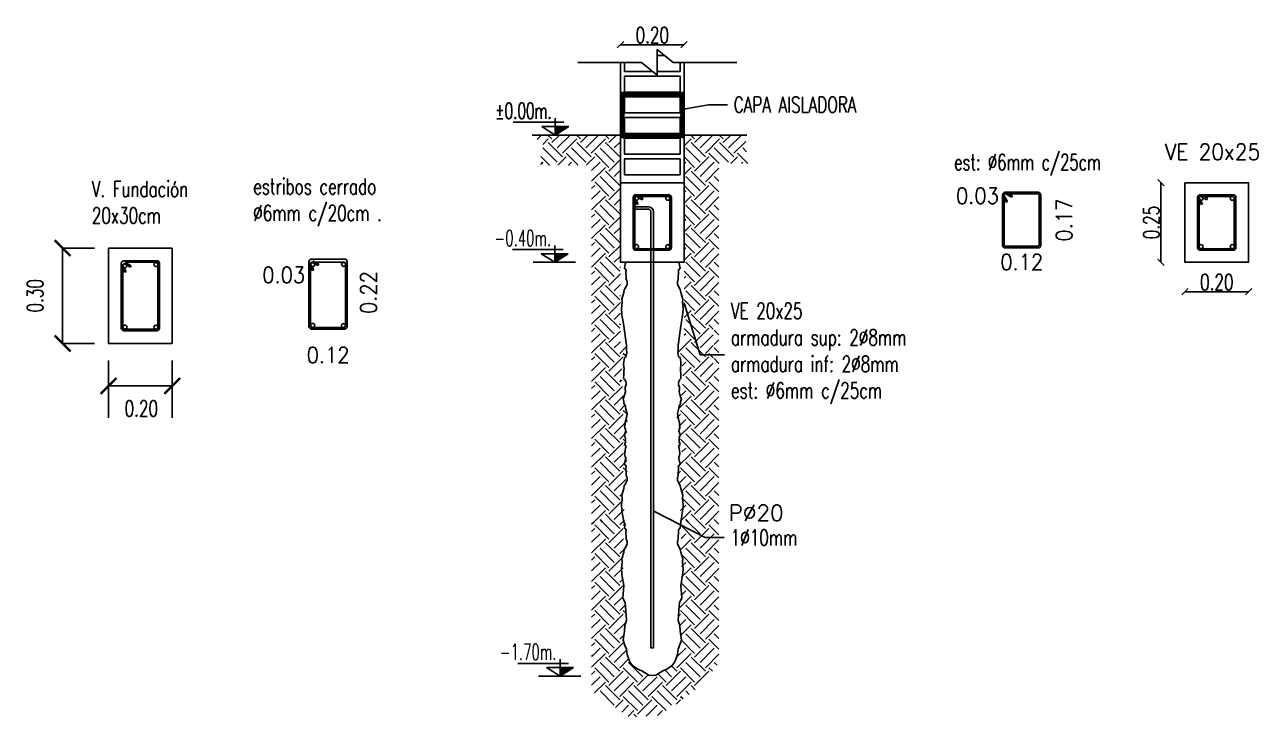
# Model space of a CAD drawing. Header units: millimetres. Extents: x 157 to 449, y 13 to 189.
# Drawn here: x 409.313 to 413.192, y 131.007 to 133.183 of the extents above; entities that cross this region are included whole.
import ezdxf
from ezdxf import colors
from ezdxf.entities.mleader import LeaderData, LeaderLine
from ezdxf.enums import TextEntityAlignment as Align
from ezdxf.math import Vec2, Vec3

# ---------------------------------------------------------------- set-up
doc = ezdxf.new("R2010")
doc.units = ezdxf.units.MM
doc.header["$LTSCALE"] = 0.1
doc.header["$MEASUREMENT"] = 0
doc.header["$PDMODE"] = 3
doc.header["$PDSIZE"] = 0.1
doc.linetypes.add('ACAD_ISO02W100', pattern=[15, 12, -3])
doc.layers.get('DEFPOINTS').update_dxf_attribs({"color": 1})
for name, color, linetype, lineweight in [('00-COTAS', 1, 'Continuous', 9), ('ARM_TEXTOS', 2, 'Continuous', 0), ('referencias', 1, 'Continuous', 5), ('TEXTO_REF_REFERENCIA', 2, 'Continuous', 0)]:
    doc.layers.add(name, color=color, linetype=linetype, lineweight=lineweight)
for name, color, linetype in [('00-muros-a', 2, 'Continuous'), ('armadura', 10, 'Continuous'), ('FUNDACION', 4, 'Continuous'), ('LADRILLOS', 3, 'Continuous'), ('TRAMAS', 8, 'Continuous')]:
    doc.layers.add(name, color=color, linetype=linetype)
doc.styles.add('$RAUL$-ROTULO', font='romans')
doc.styles.add('C-100', font='romans.shx', dxfattribs={"width": 0.7})
doc.styles.add('COTAS', font='ROMANS.shx', dxfattribs={"width": 0.7})
doc.styles.add('COTAS1', font='romans.shx', dxfattribs={"width": 0.7})
doc.styles.add('Estilo1', font='txt.shx', dxfattribs={"width": 0.9})
doc.styles.add('romans', font='romans.shx', dxfattribs={"width": 0.9})
doc.styles.add('TX2', font='romans.shx', dxfattribs={"width": 0.7, "height": 0.2})
doc.dimstyles.new('1.20', dxfattribs={"dimtxt": 0.04, "dimasz": 0.07, "dimexe": 0.18, "dimexo": 0.0625, "dimgap": 0.04, "dimtad": 1, "dimzin": 0, "dimdsep": 46, "dimtxsty": 'Estilo1', "dimblk": 'ARCHTICK', "dimcen": 0.09, "dimse1": 1, "dimse2": 1, "dimsd1": 1, "dimsd2": 1, "dimclrd": 256, "dimclrt": 256, "dimadec": 0, "dimazin": 0, "dimtfac": 1, "dimtofl": 0, "dimtmove": 0, "dimatfit": 3, "dimldrblk": 'DOT', "dimfxl": 1, "dimtolj": 1, "dimtzin": 0, "dimarcsym": 0})
doc.dimstyles.new('COTA-20', dxfattribs={"dimscale": 1.75, "dimtxt": 0.015, "dimasz": 0.004, "dimexe": 0.08, "dimexo": 0.1, "dimgap": 0.005, "dimtad": 1, "dimzin": 0, "dimdsep": 46, "dimtxsty": 'COTAS', "dimblk": 'DOT', "dimcen": 0.1, "dimse1": 1, "dimse2": 1, "dimclrd": 256, "dimclre": 256, "dimclrt": 256, "dimadec": 0, "dimazin": 0, "dimtfac": 1, "dimtix": 1, "dimtmove": 2, "dimatfit": 3, "dimldrblk": 'DOT', "dimfxl": 0, "dimtolj": 1, "dimtzin": 0, "dimarcsym": 0})
doc.dimstyles.new('PLA20', dxfattribs={"dimtxt": 0.2, "dimasz": 0.1, "dimexe": 0.1, "dimexo": 0, "dimgap": 0.06, "dimtad": 1, "dimlfac": 0.2, "dimzin": 1, "dimdsep": 46, "dimtxsty": 'TX2', "dimblk1": 'ARCHTICK', "dimblk2": 'ARCHTICK', "dimsah": 1, "dimcen": 0.1, "dimclrd": 2, "dimclre": 1, "dimclrt": 3, "dimadec": 0, "dimazin": 0, "dimtfac": 1, "dimtix": 1, "dimtmove": 2, "dimatfit": 3, "dimldrblk": 'ARCHTICK', "dimfxl": 1, "dimtolj": 1, "dimtzin": 1, "dimarcsym": 0})
pattern_1 = [(45, (-1140.96397, -1390.272144), (7e-18, 0.0898025612), [0.0635, -0.0635]), (45, (-1140.98081, -1390.255306), (7e-18, 0.0898025612), [0.0635, -0.0635]), (45, (-1140.99765, -1390.23847), (7e-18, 0.0898025612), [0.0635, -0.0635]), (135, (-1140.99765, -1390.22724), (-0.0898025612, 7e-18), [0.0635, -0.0635]), (135, (-1140.98081, -1390.210405), (-0.0898025612, 7e-18), [0.0635, -0.0635]), (135, (-1140.96397, -1390.193567), (-0.0898025612, 7e-18), [0.0635, -0.0635])]

# ---------------------------------------------------------------- blocks, each defined once
blk = doc.blocks.new('*D353')
at = {"layer": 'DEFPOINTS', "color": 0, "transparency": 16777216}
for p in [(410.2064, 132.1643), (410.3268, 132.1643), (410.3268, 132.0806)]:
    blk.add_point(p, dxfattribs=at)
at = {"layer": '00-COTAS', "transparency": 16777216, "insert": (410.2666, 132.1456), "char_height": 0.05, "attachment_point": 5, "style": 'Estilo1'}
blk.add_mtext('\\A1;0.12', dxfattribs=at)
blk = doc.blocks.new('_ARCHTICK')
at = {"color": 0, "linetype": 'ByBlock', "const_width": 0.15}
blk.add_lwpolyline([(-0.5, -0.5), (0.5, 0.5)], dxfattribs=at)
blk = doc.blocks.new('_Dot')
at = {"color": 0, "linetype": 'ByBlock', "lineweight": -2}
blk.add_line((-0.5, 0), (-1, 0), dxfattribs=at)
at = {"color": 0, "linetype": 'ByBlock', "const_width": 0.5}
blk.add_lwpolyline([(-0.25, 0, 1), (0.25, 0, 1)], format="xyb", close=True, dxfattribs=at)
blk = doc.blocks.new('*D354')
at = {"layer": 'DEFPOINTS', "color": 0, "transparency": 16777216}
for p in [(410.3385, 132.4468), (410.3431, 132.2268), (410.4588, 132.2268)]:
    blk.add_point(p, dxfattribs=at)
at = {"layer": '00-COTAS', "transparency": 16777216, "insert": (410.3938, 132.3417), "char_height": 0.05, "attachment_point": 5, "rotation": 90, "style": 'Estilo1'}
blk.add_mtext('\\A1;0.22', dxfattribs=at)
blk = doc.blocks.new('*D355')
at = {"layer": 'DEFPOINTS', "color": 0, "transparency": 16777216}
for p in [(410.3671, 132.4479), (410.401, 132.448), (410.4012, 132.3325)]:
    blk.add_point(p, dxfattribs=at)
at = {"layer": '00-COTAS', "transparency": 16777216, "insert": (410.1271, 132.3971), "char_height": 0.05, "attachment_point": 5, "rotation": 0.0919, "style": 'Estilo1'}
blk.add_mtext('\\A1;0.03', dxfattribs=at)
blk = doc.blocks.new('*D343')
at = {"layer": '00-COTAS', "color": 1, "lineweight": -2, "transparency": 16777216}
for p, q in [((409.5764, 132.1283), (409.5764, 131.9485)), ((409.7764, 132.1283), (409.7764, 131.9485))]:
    blk.add_line(p, q, dxfattribs=at)
at = {"layer": '00-COTAS', "color": 2, "lineweight": -2, "transparency": 16777216}
blk.add_line((409.7764, 132.0485), (409.5764, 132.0485), dxfattribs=at)
at = {"layer": 'DEFPOINTS', "color": 0, "transparency": 16777216}
for p in [(409.5764, 132.1283), (409.7764, 132.1283), (409.5764, 132.0485)]:
    blk.add_point(p, dxfattribs=at)
at = {"layer": '00-COTAS', "color": 2, "lineweight": -2, "transparency": 16777216, "xscale": 0.05, "yscale": 0.05, "zscale": 0.05, "rotation": 180}
blk.add_blockref('_ARCHTICK', (409.5764, 132.0485), dxfattribs=at)
at = {"layer": '00-COTAS', "color": 2, "lineweight": -2, "transparency": 16777216, "xscale": 0.05, "yscale": 0.05, "zscale": 0.05}
blk.add_blockref('_ARCHTICK', (409.7764, 132.0485), dxfattribs=at)
at = {"layer": '00-COTAS', "color": 3, "transparency": 16777216, "insert": (409.6795, 131.9775), "char_height": 0.05, "attachment_point": 5, "style": 'C-100'}
blk.add_mtext('\\A1;0.20', dxfattribs=at)
blk = doc.blocks.new('*D344')
at = {"layer": '00-COTAS', "color": 1, "lineweight": -2, "transparency": 16777216}
for p, q in [((409.432, 132.4816), (409.532, 132.4816)), ((409.432, 132.1816), (409.532, 132.1816))]:
    blk.add_line(p, q, dxfattribs=at)
at = {"layer": '00-COTAS', "color": 2, "lineweight": -2, "transparency": 16777216}
blk.add_line((409.432, 132.4816), (409.432, 132.1816), dxfattribs=at)
at = {"layer": 'DEFPOINTS', "color": 0, "transparency": 16777216}
for p in [(409.432, 132.4816), (409.432, 132.1816), (409.432, 132.1816)]:
    blk.add_point(p, dxfattribs=at)
at = {"layer": '00-COTAS', "color": 2, "lineweight": -2, "transparency": 16777216, "xscale": 0.05, "yscale": 0.05, "zscale": 0.05}
for p, rotation in [((409.432, 132.4816), 90), ((409.432, 132.1816), 270)]:
    blk.add_blockref('_ARCHTICK', p, dxfattribs=dict(at, rotation=rotation))
at = {"layer": '00-COTAS', "color": 3, "transparency": 16777216, "insert": (409.3455, 132.3316), "char_height": 0.05, "attachment_point": 5, "rotation": 90, "style": 'C-100'}
blk.add_mtext('\\A1;0.30', dxfattribs=at)
blk = doc.blocks.new('*D345')
at = {"layer": 'DEFPOINTS', "color": 0, "linetype": 'ACAD_ISO02W100', "transparency": 16777216}
for p in [(412.3875, 132.4905), (412.5079, 132.4905), (412.5079, 132.3726)]:
    blk.add_point(p, dxfattribs=at)
at = {"layer": 'referencias', "linetype": 'ACAD_ISO02W100', "transparency": 16777216, "insert": (412.4477, 132.4376), "char_height": 0.05, "attachment_point": 5, "style": 'Estilo1'}
blk.add_mtext('\\A1;0.12', dxfattribs=at)
blk = doc.blocks.new('*D346')
at = {"layer": 'DEFPOINTS', "color": 0, "linetype": 'ACAD_ISO02W100', "transparency": 16777216}
for p in [(412.4725, 132.6566), (412.4772, 132.4819), (412.646, 132.4819)]:
    blk.add_point(p, dxfattribs=at)
at = {"layer": 'referencias', "linetype": 'ACAD_ISO02W100', "transparency": 16777216, "insert": (412.581, 132.5693), "char_height": 0.05, "attachment_point": 5, "rotation": 90, "style": 'Estilo1'}
blk.add_mtext('\\A1;0.17', dxfattribs=at)
blk = doc.blocks.new('*D347')
at = {"layer": 'DEFPOINTS', "color": 0, "linetype": 'ACAD_ISO02W100', "transparency": 16777216}
for p in [(412.5482, 132.7313), (412.5822, 132.7314), (412.5824, 132.5811)]:
    blk.add_point(p, dxfattribs=at)
at = {"layer": 'referencias', "linetype": 'ACAD_ISO02W100', "transparency": 16777216, "insert": (412.3083, 132.6457), "char_height": 0.05, "attachment_point": 5, "rotation": 0.0919, "style": 'Estilo1'}
blk.add_mtext('\\A1;0.03', dxfattribs=at)
blk = doc.blocks.new('_Oblique')
at = {"color": 0, "linetype": 'ByBlock', "lineweight": -2}
blk.add_line((-0.5, -0.5), (0.5, 0.5), dxfattribs=at)
blk = doc.blocks.new('*D348')
at = {"layer": '00-COTAS', "lineweight": -2, "transparency": 16777216}
blk.add_line((411.3861, 133.1205), (411.1861, 133.1205), dxfattribs=at)
at = {"layer": 'DEFPOINTS', "color": 0, "transparency": 16777216}
for p in [(411.1861, 133.1205), (411.1861, 133.065), (411.3861, 133.065)]:
    blk.add_point(p, dxfattribs=at)
at = {"layer": '00-COTAS', "lineweight": -2, "transparency": 16777216, "xscale": 0.02, "yscale": 0.02, "zscale": 0.02, "rotation": 180}
blk.add_blockref('_Oblique', (411.1861, 133.1205), dxfattribs=at)
at = {"layer": '00-COTAS', "lineweight": -2, "transparency": 16777216, "xscale": 0.02, "yscale": 0.02, "zscale": 0.02}
blk.add_blockref('_Oblique', (411.3861, 133.1205), dxfattribs=at)
at = {"layer": '00-COTAS', "transparency": 16777216, "insert": (411.2861, 133.1505), "char_height": 0.05, "attachment_point": 5, "style": 'COTAS'}
blk.add_mtext('\\A1;0.20', dxfattribs=at)
blk = doc.blocks.new('*D349')
at = {"layer": '00-COTAS', "lineweight": -2, "transparency": 16777216}
blk.add_line((413.161, 132.3444), (412.961, 132.3444), dxfattribs=at)
at = {"layer": 'DEFPOINTS', "color": 0, "transparency": 16777216}
for p in [(412.961, 132.4367), (413.161, 132.4367), (412.961, 132.3444)]:
    blk.add_point(p, dxfattribs=at)
at = {"layer": '00-COTAS', "lineweight": -2, "transparency": 16777216, "xscale": 0.02, "yscale": 0.02, "zscale": 0.02, "rotation": 180}
blk.add_blockref('_Oblique', (412.961, 132.3444), dxfattribs=at)
at = {"layer": '00-COTAS', "lineweight": -2, "transparency": 16777216, "xscale": 0.02, "yscale": 0.02, "zscale": 0.02}
blk.add_blockref('_Oblique', (413.161, 132.3444), dxfattribs=at)
at = {"layer": '00-COTAS', "transparency": 16777216, "insert": (413.061, 132.3744), "char_height": 0.05, "attachment_point": 5, "style": 'COTAS'}
blk.add_mtext('\\A1;0.20', dxfattribs=at)
blk = doc.blocks.new('*D350')
at = {"layer": '00-COTAS', "lineweight": -2, "transparency": 16777216}
blk.add_line((412.8852, 132.6867), (412.8852, 132.4367), dxfattribs=at)
at = {"layer": 'DEFPOINTS', "color": 0, "transparency": 16777216}
for p in [(412.961, 132.6867), (412.8852, 132.4367), (412.961, 132.4367)]:
    blk.add_point(p, dxfattribs=at)
at = {"layer": '00-COTAS', "lineweight": -2, "transparency": 16777216, "xscale": 0.02, "yscale": 0.02, "zscale": 0.02}
for p, rotation in [((412.8852, 132.6867), 90), ((412.8852, 132.4367), 270)]:
    blk.add_blockref('_Oblique', p, dxfattribs=dict(at, rotation=rotation))
at = {"layer": '00-COTAS', "transparency": 16777216, "insert": (412.8552, 132.5617), "char_height": 0.05, "attachment_point": 5, "rotation": 90, "style": 'COTAS'}
blk.add_mtext('\\A1;0.25', dxfattribs=at)

msp = doc.modelspace()

# ---------------------------------------------------------------- hatches: boundary and pattern name
h = msp.add_hatch()
h.set_pattern_fill('ANSI31', color=1, scale=0.001)
h.set_pattern_definition([(45, (-1581.3809982, -995.4438672), (-0.0022450640303, 0.0022450640303), [])])
h.paths.add_polyline_path([(411.3861, 132.9721), (411.1861, 132.9721), (411.1861, 132.8271), (411.3861, 132.8271)])
h.paths.add_polyline_path([(411.3736, 132.9571), (411.3736, 132.8421), (411.1986, 132.8421), (411.1986, 132.9571)], flags=16)
at = {"layer": 'FUNDACION'}
h = msp.add_hatch(color=256, dxfattribs=at)
h.dxf.hatch_style = 1
h.paths.add_polyline_path([(410.9812, 132.8633), (410.9812, 132.8367), (411.0238, 132.8633)])
h = msp.add_hatch(color=256, dxfattribs=at)
h.dxf.hatch_style = 1
h.paths.add_polyline_path([(410.9792, 132.4633), (410.9792, 132.4367), (411.0218, 132.4633)])
h = msp.add_hatch(color=256, dxfattribs=at)
h.dxf.hatch_style = 1
h.paths.add_polyline_path([(410.9959, 131.1633), (410.9959, 131.1367), (411.0385, 131.1633)])
at = {"layer": 'TRAMAS', "linetype": 'ACAD_ISO02W100'}
h = msp.add_hatch(dxfattribs=at)
h.set_pattern_fill('EARTH', color=256, scale=0.01, angle=45)
h.set_pattern_definition(pattern_1)
h.paths.add_polyline_path([(411.1025, 132.7833), (411.1451, 132.8099), (411.1451, 132.8129)], flags=16)
h.paths.add_polyline_path([(410.9537, 132.7435), (411.1011, 132.7435), (411.1011, 132.7437), (410.9451, 132.7437)], flags=16)
h.paths.add_polyline_path([(411.1852, 131.9203), (411.1852, 132.0097)], flags=16)
h.paths.add_polyline_path([(411.1994, 132.6367), (411.1993, 132.6364), (411.1994, 132.6367)])
h.paths.add_polyline_path([(411.1861, 132.1867), (411.1861, 132.8367), (410.908, 132.8367), (410.9548, 132.796), (410.9354, 132.7992), (410.9354, 132.7421), (411.0954, 132.7421), (411.0954, 131.6207), (411.1986, 131.6207), (411.1986, 131.6206), (411.1976, 131.6557), (411.1976, 131.6604), (411.1929, 131.6958), (411.1923, 131.7121), (411.2039, 131.7272), (411.2028, 131.7475), (411.2028, 131.762), (411.208, 131.7742), (411.2068, 131.787), (411.2057, 131.8189), (411.201, 131.8274), (411.1941, 131.8367), (411.1923, 131.8448), (411.2016, 131.8704), (411.2039, 131.8919), (411.2063, 131.9035), (411.2063, 131.911), (411.2039, 131.9157), (411.2022, 131.9255), (411.2098, 131.9441), (411.2092, 131.9511), (411.2004, 131.9801), (411.198, 131.9912), (411.1999, 131.9981), (411.1958, 132.0138), (411.1947, 132.0336), (411.1907, 132.0545), (411.1903, 132.0603), (411.1891, 132.0736), (411.1909, 132.096), (411.1905, 132.1047), (411.1937, 132.1153), (411.1964, 132.1258), (411.198, 132.1348), (411.1993, 132.1371), (411.2068, 132.1509), (411.2073, 132.1557), (411.2066, 132.1598), (411.2043, 132.1666), (411.2043, 132.1725), (411.2033, 132.1867)])
h = msp.add_hatch(dxfattribs=at)
h.set_pattern_fill('EARTH', color=256, scale=0.01, angle=45)
h.set_pattern_definition(pattern_1)
h.paths.add_polyline_path([(411.4779, 132.1116), (411.4809, 132.1116), (411.4809, 132.2383), (411.4779, 132.2383)], flags=16)
h.paths.add_polyline_path([(411.3861, 132.8367), (411.3861, 132.1867), (411.3689, 132.1867), (411.3679, 132.1725), (411.3679, 132.1673), (411.3654, 132.1587), (411.3649, 132.1557), (411.3654, 132.1509), (411.3729, 132.1371), (411.3742, 132.1348), (411.3758, 132.1258), (411.3785, 132.1153), (411.3817, 132.1047), (411.3813, 132.096), (411.3831, 132.0736), (411.3819, 132.0603), (411.3815, 132.0545), (411.3775, 132.0336), (411.3764, 132.0138), (411.3723, 131.9981), (411.3742, 131.9912), (411.3718, 131.9801), (411.363, 131.9511), (411.3625, 131.9441), (411.37, 131.9255), (411.3683, 131.9157), (411.3659, 131.911), (411.3659, 131.9035), (411.3683, 131.8919), (411.3706, 131.8704), (411.3799, 131.8448), (411.3781, 131.8367), (411.3712, 131.8274), (411.3665, 131.8189), (411.3654, 131.787), (411.3642, 131.7742), (411.3694, 131.762), (411.3694, 131.7475), (411.3683, 131.7272), (411.3799, 131.7121), (411.3793, 131.6958), (411.3747, 131.6604), (411.3747, 131.6557), (411.3736, 131.6206), (411.3736, 131.6207), (411.4957, 131.6207), (411.4957, 132.7468), (411.5863, 132.7468), (411.5779, 132.8367)])
h = msp.add_hatch(dxfattribs=at)
h.set_pattern_fill('EARTH', color=256, scale=0.01, angle=45)
h.set_pattern_definition(pattern_1)
h.paths.add_polyline_path([(411.1451, 131.1633), (411.1025, 131.1367), (411.1454, 131.1633)], flags=16)
h.paths.add_polyline_path([(411.102, 131.178), (411.1011, 131.178), (411.1011, 131.2361), (411.102, 131.2361)], flags=16)
h.paths.add_polyline_path([(411.1964, 131.6206), (411.0954, 131.6206), (411.0954, 131.091), (411.2131, 131.0072), (411.3143, 131.0134), (411.4443, 131.1109), (411.4957, 131.1791), (411.4957, 131.6206), (411.3758, 131.6206), (411.379, 131.3831), (411.3718, 131.3665), (411.3707, 131.3562), (411.3676, 131.3117), (411.3687, 131.3086), (411.3728, 131.2952), (411.3738, 131.2776), (411.3782, 131.2495), (411.3721, 131.2332), (411.367, 131.221), (411.3654, 131.2042), (411.3593, 131.1864), (411.3563, 131.1808), (411.3481, 131.1702), (411.3313, 131.1585), (411.3191, 131.1534), (411.2972, 131.1391), (411.2861, 131.1381), (411.275, 131.1391), (411.2531, 131.1534), (411.2409, 131.1585), (411.2241, 131.1702), (411.2159, 131.1808), (411.2129, 131.1864), (411.2068, 131.2042), (411.2052, 131.221), (411.2001, 131.2332), (411.194, 131.2495), (411.1984, 131.2776), (411.1994, 131.2952), (411.2046, 131.3119), (411.2015, 131.3562), (411.2004, 131.3665), (411.1932, 131.3831)])

# ---------------------------------------------------------------- linework, layer by layer
msp.add_lwpolyline([(411.0518, 133.065), (411.2518, 133.065), (411.3018, 133.0245), (411.3018, 133.1055), (411.3518, 133.065), (411.5518, 133.065)])
at = {"layer": '00-muros-a'}
for p, q in [((411.1861, 132.4367), (411.1861, 133.065)), ((411.3861, 132.4367), (411.3861, 133.065)), ((411.1861, 132.8367), (410.908, 132.8367)), ((411.3861, 132.8367), (411.583, 132.8367)), ((409.5764, 132.1816), (409.5764, 132.4816)), ((409.7764, 132.4816), (409.5764, 132.4816)), ((409.7764, 132.4816), (409.7764, 132.1816)), ((409.7764, 132.1816), (409.5764, 132.1816))]:
    msp.add_line(p, q, dxfattribs=at)
for points in [[(411.1861, 132.6867), (411.3861, 132.6867), (411.3861, 132.4367), (411.1861, 132.4367)], [(412.961, 132.6867), (413.161, 132.6867), (413.161, 132.4367), (412.961, 132.4367)]]:
    msp.add_lwpolyline(points, close=True, dxfattribs=at)
for points in [[(411.2028, 132.4367), (411.2008, 132.4306), (411.1988, 132.4183), (411.2041, 132.4119), (411.2032, 132.4047), (411.2043, 132.3887), (411.2043, 132.3834), (411.2057, 132.3787), (411.2066, 132.376), (411.2073, 132.3719), (411.2068, 132.3671), (411.1993, 132.3533), (411.198, 132.351), (411.1964, 132.3419), (411.1937, 132.3315), (411.1905, 132.3208), (411.1909, 132.3122), (411.1891, 132.2898), (411.1903, 132.2764), (411.1907, 132.2706), (411.1947, 132.2497), (411.1964, 132.2367)], [(411.3694, 132.4367), (411.3734, 132.4183), (411.3681, 132.4119), (411.369, 132.4047), (411.3679, 132.3887), (411.3679, 132.3834), (411.3665, 132.3787), (411.3656, 132.376), (411.3649, 132.3719), (411.3654, 132.3671), (411.3729, 132.3533), (411.3742, 132.351), (411.3758, 132.3419), (411.3785, 132.3315), (411.3817, 132.3208), (411.3813, 132.3122), (411.3831, 132.2898), (411.3819, 132.2764), (411.3815, 132.2706), (411.3775, 132.2497), (411.3758, 132.2367)], [(411.1964, 132.2367), (411.2035, 132.1825), (411.2049, 132.1773), (411.2049, 132.1621), (411.2059, 132.1536), (411.2035, 132.1413), (411.1988, 132.1361), (411.1964, 132.1238), (411.1959, 132.1162), (411.1974, 132.102), (411.1969, 132.0968), (411.1966, 132.0838), (411.196, 132.0718), (411.2004, 132.0674), (411.201, 132.0657), (411.2027, 132.0627), (411.2036, 132.0583), (411.2039, 132.0519), (411.201, 132.0446), (411.201, 132.039), (411.2019, 132.0296), (411.1969, 132.0129), (411.1945, 132.0082), (411.1969, 131.9988), (411.1969, 131.9935), (411.1978, 131.9924), (411.1989, 131.9903), (411.2019, 131.985), (411.2033, 131.9748), (411.2066, 131.9613), (411.2045, 131.9484), (411.2039, 131.9454), (411.2022, 131.939), (411.201, 131.9349), (411.2007, 131.9267), (411.199, 131.9223), (411.1998, 131.9163), (411.2018, 131.9114), (411.2027, 131.9069), (411.1996, 131.8982), (411.1988, 131.8945), (411.2016, 131.8818), (411.2018, 131.878), (411.2021, 131.8718), (411.1996, 131.8653), (411.1988, 131.8637), (411.2036, 131.8594), (411.2021, 131.8524), (411.201, 131.8461), (411.2003, 131.8432), (411.199, 131.8365), (411.2012, 131.8263), (411.2023, 131.8241), (411.203, 131.8212), (411.2028, 131.8206)], [(411.3758, 132.2367), (411.3687, 132.1825), (411.3673, 132.1773), (411.3673, 132.1621), (411.3663, 132.1536), (411.3687, 132.1413), (411.3734, 132.1361), (411.3758, 132.1238), (411.3763, 132.1162), (411.3748, 132.102), (411.3753, 132.0968), (411.3756, 132.0838), (411.3762, 132.0718), (411.3718, 132.0674), (411.3712, 132.0657), (411.3695, 132.0627), (411.3686, 132.0583), (411.3683, 132.0519), (411.3712, 132.0446), (411.3712, 132.039), (411.3703, 132.0296), (411.3753, 132.0129), (411.3777, 132.0082), (411.3753, 131.9988), (411.3753, 131.9935), (411.3745, 131.9924), (411.3733, 131.9903), (411.3703, 131.985), (411.3689, 131.9748), (411.3656, 131.9613), (411.3677, 131.9484), (411.3683, 131.9454), (411.37, 131.939), (411.3712, 131.9349), (411.3715, 131.9267), (411.3732, 131.9223), (411.3724, 131.9163), (411.3704, 131.9114), (411.3695, 131.9069), (411.3726, 131.8982), (411.3734, 131.8945), (411.3706, 131.8818), (411.3704, 131.878), (411.3701, 131.8718), (411.3726, 131.8653), (411.3734, 131.8637), (411.3686, 131.8594), (411.3701, 131.8524), (411.3712, 131.8461), (411.3719, 131.8432), (411.3732, 131.8365), (411.371, 131.8263), (411.3699, 131.8241), (411.3692, 131.8212), (411.3694, 131.8206)], [(411.2028, 131.8206), (411.2008, 131.8145), (411.1988, 131.8021), (411.2041, 131.7958), (411.2032, 131.7885), (411.2043, 131.7725), (411.2043, 131.7673), (411.2057, 131.7625), (411.2066, 131.7598), (411.2073, 131.7557), (411.2068, 131.7509), (411.1993, 131.7371), (411.198, 131.7348), (411.1964, 131.7258), (411.1937, 131.7153), (411.1905, 131.7047), (411.1909, 131.696), (411.1891, 131.6736), (411.1903, 131.6603), (411.1907, 131.6545), (411.1947, 131.6336), (411.1964, 131.6206)], [(411.3694, 131.8206), (411.3734, 131.8021), (411.3681, 131.7958), (411.369, 131.7885), (411.3679, 131.7725), (411.3679, 131.7673), (411.3665, 131.7625), (411.3656, 131.7598), (411.3649, 131.7557), (411.3654, 131.7509), (411.3729, 131.7371), (411.3742, 131.7348), (411.3758, 131.7258), (411.3785, 131.7153), (411.3817, 131.7047), (411.3813, 131.696), (411.3831, 131.6736), (411.3819, 131.6603), (411.3815, 131.6545), (411.3775, 131.6336), (411.3758, 131.6206)], [(411.1964, 131.6206), (411.2008, 131.6145), (411.1988, 131.6021), (411.2041, 131.5958), (411.2032, 131.5885), (411.2043, 131.5725), (411.2043, 131.5673), (411.2057, 131.5625), (411.2066, 131.5598), (411.2073, 131.5557), (411.2068, 131.5509), (411.1993, 131.5371), (411.198, 131.5348), (411.1964, 131.5258), (411.1937, 131.5153), (411.1905, 131.5047), (411.1909, 131.496), (411.1891, 131.4736), (411.1903, 131.4603), (411.1907, 131.4545), (411.1947, 131.4336), (411.1964, 131.4206)], [(411.3758, 131.6206), (411.3734, 131.6021), (411.3681, 131.5958), (411.369, 131.5885), (411.3679, 131.5725), (411.3679, 131.5673), (411.3665, 131.5625), (411.3656, 131.5598), (411.3649, 131.5557), (411.3654, 131.5509), (411.3729, 131.5371), (411.3742, 131.5348), (411.3758, 131.5258), (411.3785, 131.5153), (411.3817, 131.5047), (411.3813, 131.496), (411.3831, 131.4736), (411.3819, 131.4603), (411.3815, 131.4545), (411.3775, 131.4336), (411.3758, 131.4206)], [(411.1964, 131.4207), (411.1932, 131.3831), (411.2004, 131.3665), (411.2015, 131.3562), (411.2046, 131.3117), (411.2035, 131.3086), (411.1994, 131.2952), (411.1984, 131.2776), (411.194, 131.2495), (411.2001, 131.2332), (411.2052, 131.221), (411.2068, 131.2042), (411.2129, 131.1864), (411.2159, 131.1808), (411.2241, 131.1702), (411.2409, 131.1585), (411.2531, 131.1534), (411.275, 131.1391), (411.2861, 131.1381)], [(411.3758, 131.4207), (411.379, 131.3831), (411.3718, 131.3665), (411.3707, 131.3562), (411.3676, 131.3117), (411.3687, 131.3086), (411.3728, 131.2952), (411.3738, 131.2776), (411.3782, 131.2495), (411.3721, 131.2332), (411.367, 131.221), (411.3654, 131.2042), (411.3593, 131.1864), (411.3563, 131.1808), (411.3481, 131.1702), (411.3313, 131.1585), (411.3191, 131.1534), (411.2972, 131.1391), (411.2861, 131.1381)]]:
    msp.add_lwpolyline(points, dxfattribs=at)
at = {"layer": 'armadura'}
for p, q in [((411.2413, 132.6206, 0.3051), (411.2311, 132.6383, 0.3051)), ((411.2311, 132.628, 0.3051), (411.2368, 132.618, 0.3051)), ((411.2543, 132.6335, 0.3051), (411.2363, 132.6439, 0.3051)), ((411.2377, 132.6491, 0.3051), (411.2568, 132.638, 0.3051)), ((411.2568, 132.638, 0.3051), (411.2543, 132.6335, 0.3051)), ((412.4029, 132.6281, 0.3051), (412.3927, 132.6459, 0.3051)), ((412.3927, 132.6356, 0.3051), (412.3985, 132.6256, 0.3051)), ((412.4159, 132.6411, 0.3051), (412.3979, 132.6515, 0.3051)), ((412.3985, 132.6256, 0.3051), (412.4029, 132.6281, 0.3051)), ((412.3993, 132.6566, 0.3051), (412.4185, 132.6456, 0.3051)), ((412.4185, 132.6456, 0.3051), (412.4159, 132.6411, 0.3051)), ((413.0162, 132.6206, 0.3051), (413.0059, 132.6383, 0.3051)), ((413.0059, 132.628, 0.3051), (413.0117, 132.618, 0.3051)), ((413.0291, 132.6335, 0.3051), (413.0112, 132.6439, 0.3051)), ((413.0126, 132.6491, 0.3051), (413.0317, 132.638, 0.3051)), ((413.0317, 132.638, 0.3051), (413.0291, 132.6335, 0.3051)), ((411.2737, 132.6114), (411.2317, 132.6114)), ((411.2317, 132.6114), (411.2317, 132.6034)), ((411.2317, 132.6034), (411.2737, 132.6034)), ((411.2368, 132.618, 0.3051), (411.2413, 132.6206, 0.3051)), ((411.2817, 132.5954), (411.2817, 131.8307)), ((411.2897, 131.8307), (411.2897, 132.5954)), ((413.0117, 132.618, 0.3051), (413.0162, 132.6206, 0.3051)), ((409.6445, 132.4212, 0.3051), (409.6266, 132.4316, 0.3051)), ((409.6279, 132.4367, 0.3051), (409.6471, 132.4257, 0.3051)), ((409.728, 132.4367), (409.6279, 132.4367, 0.3051)), ((410.2218, 132.4135, 0.3051), (410.2116, 132.4312, 0.3051)), ((410.2348, 132.4264, 0.3051), (410.2168, 132.4368, 0.3051)), ((410.2182, 132.4419, 0.3051), (410.2373, 132.4309, 0.3051)), ((410.2373, 132.4309, 0.3051), (410.2348, 132.4264, 0.3051)), ((409.6316, 132.4083, 0.3051), (409.6213, 132.426, 0.3051)), ((409.6213, 132.4157, 0.3051), (409.6271, 132.4057, 0.3051)), ((409.6271, 132.4057, 0.3051), (409.6316, 132.4083, 0.3051)), ((409.6471, 132.4257, 0.3051), (409.6445, 132.4212, 0.3051)), ((410.2116, 132.4209, 0.3051), (410.2173, 132.4109, 0.3051)), ((410.2173, 132.4109, 0.3051), (410.2218, 132.4135, 0.3051)), ((409.6162, 132.2302), (409.6162, 132.375)), ((409.7366, 132.375), (409.7366, 132.2302)), ((410.2064, 132.2354), (410.2064, 132.3802)), ((410.3268, 132.3802), (410.3268, 132.2354)), ((409.728, 132.2216), (409.6248, 132.2216)), ((410.3182, 132.2268), (410.215, 132.2268))]:
    msp.add_line(p, q, dxfattribs=at)
for points in [[(411.2259, 132.5316), (411.2259, 132.6405, -0.414214), (411.2345, 132.6491), (411.3377, 132.6491, -0.414214), (411.3463, 132.6405), (411.3463, 132.5316)], [(411.2311, 132.5316), (411.2311, 132.6405, -0.414214), (411.2345, 132.6439), (411.2363, 132.6439)], [(411.2466, 132.6439), (411.3377, 132.6439, -0.414214), (411.3411, 132.6405), (411.3411, 132.5316)], [(412.3875, 132.59), (412.3875, 132.648, -0.414214), (412.3961, 132.6566), (412.4993, 132.6566, -0.414214), (412.5079, 132.648), (412.5079, 132.59)], [(412.3927, 132.59), (412.3927, 132.648, -0.414214), (412.3961, 132.6515), (412.3979, 132.6515)], [(412.4082, 132.6515), (412.4993, 132.6515, -0.414214), (412.5028, 132.648), (412.5028, 132.59)], [(413.0008, 132.5328), (413.0008, 132.6405, -0.414214), (413.0094, 132.6491), (413.1126, 132.6491, -0.414214), (413.1212, 132.6405), (413.1212, 132.5328)], [(413.0059, 132.5328), (413.0059, 132.6405, -0.414214), (413.0094, 132.6439), (413.0112, 132.6439)], [(413.0215, 132.6439), (413.1126, 132.6439, -0.414214), (413.116, 132.6405), (413.116, 132.5328)], [(412.5079, 132.59), (412.5079, 132.4905, -0.414214), (412.4993, 132.4819), (412.3961, 132.4819, -0.414214), (412.3875, 132.4905), (412.3875, 132.59)], [(412.5028, 132.59), (412.5028, 132.4905, -0.414214), (412.4993, 132.4871), (412.3961, 132.4871, -0.414214), (412.3927, 132.4905), (412.3927, 132.59)], [(411.3463, 132.5316), (411.3463, 132.483, -0.414214), (411.3377, 132.4744), (411.2345, 132.4744, -0.414214), (411.2259, 132.483), (411.2259, 132.5316)], [(411.3411, 132.5316), (411.3411, 132.483, -0.414214), (411.3377, 132.4795), (411.2345, 132.4795, -0.414214), (411.2311, 132.483), (411.2311, 132.5316)], [(413.1212, 132.5328), (413.1212, 132.483, -0.414214), (413.1126, 132.4744), (413.0094, 132.4744, -0.414214), (413.0008, 132.483), (413.0008, 132.5328)], [(413.116, 132.5328), (413.116, 132.483, -0.414214), (413.1126, 132.4795), (413.0094, 132.4795, -0.414214), (413.0059, 132.483), (413.0059, 132.5328)], [(409.6162, 132.375), (409.6162, 132.433, -0.414214), (409.6248, 132.4416), (409.728, 132.4416, -0.414214), (409.7366, 132.433), (409.7366, 132.375)], [(409.6213, 132.3297), (409.6213, 132.4281, -0.414214), (409.6248, 132.4316), (409.6266, 132.4316)], [(409.6369, 132.4367), (409.728, 132.4367, -0.414214), (409.7314, 132.4333), (409.7314, 132.3281)], [(410.2064, 132.3802), (410.2064, 132.4382, -0.414214), (410.215, 132.4468), (410.3182, 132.4468, -0.414214), (410.3268, 132.4382), (410.3268, 132.3802)], [(410.2116, 132.3349), (410.2116, 132.4333, -0.414214), (410.215, 132.4368), (410.2168, 132.4368)], [(410.2271, 132.4368), (410.3182, 132.4368, -0.414214), (410.3216, 132.4333), (410.3216, 132.3349)], [(409.7314, 132.3297), (409.7314, 132.2302, -0.414214), (409.728, 132.2267), (409.6248, 132.2267, -0.414214), (409.6213, 132.2302), (409.6213, 132.3297)], [(410.3216, 132.3349), (410.3216, 132.2354, -0.414214), (410.3182, 132.2319), (410.215, 132.2319, -0.414214), (410.2116, 132.2354), (410.2116, 132.3349)]]:
    msp.add_lwpolyline(points, format="xyb", dxfattribs=at)
msp.add_lwpolyline([(411.2817, 131.8307), (411.2817, 131.2251), (411.2897, 131.2251), (411.2897, 131.8307)], dxfattribs=at)
for centre in [(411.2367, 132.6379), (411.3348, 132.6379), (413.0116, 132.6379), (413.1097, 132.6379), (411.2367, 132.4861), (411.3348, 132.4861), (413.0116, 132.4861), (413.1097, 132.4861), (409.6274, 132.4255), (409.7251, 132.4298), (410.2186, 132.4295), (410.3152, 132.4301), (409.6279, 132.2331), (409.7252, 132.2329), (410.2183, 132.2386), (410.3151, 132.2381)]:
    msp.add_circle(centre, 0.00623, dxfattribs=at)
for centre, radius, start, end in [((411.2737, 132.5954), 0.016, 360, 90), ((411.2737, 132.5954), 0.008, 360, 90), ((409.6248, 132.2302), 0.0086, 180, 270), ((409.728, 132.2302), 0.0086, 270, 0), ((410.215, 132.2354), 0.0086, 180, 270), ((410.3182, 132.2354), 0.0086, 270, 0)]:
    msp.add_arc(centre, radius, start, end, dxfattribs=at)
at = {"layer": 'FUNDACION'}
for p, q in [((411.0078, 132.8766), (410.8482, 132.8766)), ((410.9386, 132.8633), (411.0238, 132.8633)), ((410.9386, 132.8633), (410.9812, 132.8367)), ((410.9812, 132.8633), (410.9812, 132.8899)), ((411.0238, 132.8633), (410.9812, 132.8367)), ((410.9812, 132.8633), (410.9812, 132.8367)), ((411.0058, 132.4766), (410.8462, 132.4766)), ((410.9792, 132.4633), (410.9792, 132.4899)), ((411.045, 132.4367), (410.912, 132.4367)), ((410.9366, 132.4633), (411.0218, 132.4633)), ((410.9366, 132.4633), (410.9792, 132.4367)), ((411.0218, 132.4633), (410.9792, 132.4367)), ((410.9792, 132.4633), (410.9792, 132.4367)), ((410.9959, 131.1633), (410.9959, 131.1899)), ((411.0225, 131.1766), (410.8629, 131.1766)), ((410.9533, 131.1633), (411.0385, 131.1633)), ((410.9533, 131.1633), (410.9959, 131.1367)), ((411.0385, 131.1633), (410.9959, 131.1367)), ((410.9959, 131.1633), (410.9959, 131.1367)), ((411.0617, 131.1367), (410.9287, 131.1367))]:
    msp.add_line(p, q, dxfattribs=at)
at = {"layer": 'FUNDACION', "color": 1}
msp.add_line((411.047, 132.8367), (410.914, 132.8367), dxfattribs=at)
at = {"layer": 'LADRILLOS'}
for points in [[(411.2867, 133.0367), (411.1986, 133.0367), (411.1986, 133.065)], [(411.3018, 133.0867), (411.325, 133.0867)], [(411.3736, 133.065), (411.3736, 133.0367), (411.3018, 133.0367)], [(411.2767, 133.0217), (411.3736, 133.0217), (411.3736, 132.9717), (411.1986, 132.9717), (411.1986, 133.0217), (411.2767, 133.0217)], [(411.2767, 132.8917), (411.3736, 132.8917), (411.3736, 132.8417), (411.1986, 132.8417), (411.1986, 132.8917), (411.2767, 132.8917)], [(411.2767, 132.7617), (411.3736, 132.7617), (411.3736, 132.7117), (411.1986, 132.7117), (411.1986, 132.7617), (411.2767, 132.7617)]]:
    msp.add_lwpolyline(points, dxfattribs=at)
for points in [[(411.1986, 132.9567), (411.3736, 132.9567), (411.3736, 132.9067), (411.1986, 132.9067)], [(411.1986, 132.8267), (411.3736, 132.8267), (411.3736, 132.7767), (411.1986, 132.7767)]]:
    msp.add_lwpolyline(points, close=True, dxfattribs=at)

# ---------------------------------------------------------------- texts
at = {"layer": 'ARM_TEXTOS', "style": 'romans', "width": 0.567231}
for s, p, p2 in [('%%P0.00m.', (410.7918, 132.8877), (410.9701, 132.8877)), ('-0.40m.', (410.7898, 132.4877), (410.9681, 132.4877)), ('-1.70m.', (410.8065, 131.1877), (410.9848, 131.1877))]:
    msp.add_text(s, height=0.05, dxfattribs=at).set_placement(p, p2, align=Align.FIT)
at = {"layer": 'referencias', "style": '$RAUL$-ROTULO', "width": 0.944205}
msp.add_text('P%%C20', height=0.05, dxfattribs=at).set_placement((411.5261, 131.6245, 15.2331), (411.6992, 131.6245, 15.2331), align=Align.FIT)
at = {"layer": 'referencias', "color": 2, "char_height": 0.05, "attachment_point": 1, "style": 'COTAS'}
for s, insert in [('{\\C256;estribos cerrado\\P%%C6mm c/20cm .}', (410.0312, 132.7001)), ('{\\C256;V. Fundación\\P20x30cm}', (409.5239, 132.6921))]:
    msp.add_mtext(s, dxfattribs=dict(at, insert=insert))
at = {"layer": 'TEXTO_REF_REFERENCIA', "linetype": 'Continuous', "style": '$RAUL$-ROTULO'}
for s, width, p, p2 in [('est: %%C6mm c/25cm', 0.601926, (412.2353, 132.7264, 15.2331), (412.6968, 132.7264, 15.2331)), ('VE 20x25', 0.827462, (412.8982, 132.7588, 15.2331), (413.1976, 132.7588, 15.2331))]:
    msp.add_text(s, height=0.05, dxfattribs=dict(at, width=width)).set_placement(p, p2, align=Align.FIT)

# ---------------------------------------------------------------- dimensions: what is measured, and where the dimension line sits
at = {"layer": '00-COTAS'}
for base, p1, p2, angle, picture, middle in [((411.1861, 133.1205), (411.3861, 133.065), (411.1861, 133.065), 180, '*D348', (411.2861, 133.1505)), ((412.8852, 132.4367), (412.961, 132.6867), (412.961, 132.4367), 90, '*D350', (412.8552, 132.5617)), ((412.961, 132.3444), (413.161, 132.4367), (412.961, 132.4367), 180, '*D349', (413.061, 132.3744))]:
    dim = msp.add_linear_dim(base=base, p1=p1, p2=p2, angle=angle, dimstyle='COTA-20', override={"dimscale": 1, "dimtxt": 0.05, "dimasz": 0.02, "dimblk1": 'Oblique', "dimblk2": 'Oblique', "dimsah": 1}, dxfattribs=at)
    dim.commit()
    dim.dimension.update_dxf_attribs({"geometry": picture, "text_midpoint": middle})
for base, p1, p2, angle, dimstyle, override, picture, middle, dimtype in [((409.432, 132.1816), (409.432, 132.4816), (409.432, 132.1816), 90, 'PLA20', {"dimtxt": 0.05, "dimasz": 0.05, "dimlfac": 1, "dimtxsty": 'C-100'}, '*D344', (409.3455, 132.3316), 160), ((410.4012, 132.3325), (410.3671, 132.4479), (410.401, 132.448), 0.0919, '1.20', {"dimtxt": 0.05}, '*D355', (410.1272, 132.3321), 161), ((410.4588, 132.2268), (410.3385, 132.4468), (410.3431, 132.2268), 90, '1.20', {"dimtxt": 0.05}, '*D354', (410.4588, 132.3417), 160), ((409.5764, 132.0485), (409.7764, 132.1283), (409.5764, 132.1283), 180, 'PLA20', {"dimtxt": 0.05, "dimasz": 0.05, "dimlfac": 1, "dimtxsty": 'C-100'}, '*D343', (409.6795, 131.9775), 160)]:
    dim = msp.add_linear_dim(base=base, p1=p1, p2=p2, angle=angle, dimstyle=dimstyle, override=override, dxfattribs=at)
    dim.commit()
    dim.dimension.update_dxf_attribs({"geometry": picture, "text_midpoint": middle, "dimtype": dimtype})
dim = msp.add_linear_dim(base=(410.3268, 132.0806), p1=(410.2064, 132.1643), p2=(410.3268, 132.1643), dimstyle='1.20', override={"dimtxt": 0.05}, dxfattribs=at)
dim.commit()
dim.dimension.update_dxf_attribs({"geometry": '*D353', "text_midpoint": (410.2666, 132.0806), "dimtype": 160})
at = {"layer": 'referencias', "linetype": 'ACAD_ISO02W100'}
for base, p1, p2, angle, picture, middle, dimtype in [((412.5824, 132.5811), (412.5482, 132.7313), (412.5822, 132.7314), 0.0919, '*D347', (412.3084, 132.5807), 161), ((412.646, 132.4819), (412.4725, 132.6566), (412.4772, 132.4819), 90, '*D346', (412.646, 132.5693), 160)]:
    dim = msp.add_linear_dim(base=base, p1=p1, p2=p2, angle=angle, dimstyle='1.20', override={"dimtxt": 0.05}, dxfattribs=at)
    dim.commit()
    dim.dimension.update_dxf_attribs({"geometry": picture, "text_midpoint": middle, "dimtype": dimtype})
dim = msp.add_linear_dim(base=(412.5079, 132.3726), p1=(412.3875, 132.4905), p2=(412.5079, 132.4905), dimstyle='1.20', override={"dimtxt": 0.05}, dxfattribs=at)
dim.commit()
dim.dimension.update_dxf_attribs({"geometry": '*D345', "text_midpoint": (412.4477, 132.3726), "dimtype": 160})

# ---------------------------------------------------------------- leaders
at = {"layer": 'referencias'}
ml = msp.add_multileader_mtext('Standard', dxfattribs=at)
ml.set_content('{\\C256;CAPA AISLADORA}', color=1, style='COTAS1')
ml.set_leader_properties(color=256)
ml.set_arrow_properties(name='DOT')
ml.build(insert=Vec2(0, 0))
ml.multileader.update_dxf_attribs({"text_left_attachment_type": 2, "text_right_attachment_type": 6, "dogleg_length": 0.04, "arrow_head_size": 0.004})
ctx = ml.context
ctx.base_point, ctx.char_height, ctx.arrow_head_size, ctx.landing_gap_size, ctx.plane_origin = Vec3(411.5224, 132.9319), 0.05, 0.004, 0.02, Vec3(411.3871, 132.8814)
ctx.left_attachment, ctx.right_attachment = 2, 6
notes = []
notes.append((ctx, [(0, (1, 1, 0), (411.4624, 132.9319), (1, 0), 0.06, [(0, [(411.3861, 132.918)], 0, [])])]))
ctx.mtext.insert, ctx.mtext.flow_direction = Vec3(411.5424, 132.9569), 5
ml = msp.add_multileader_mtext('Standard', dxfattribs=at)
ml.set_content('{\\C256;VE 20x25\\Parmadura sup: 2%%C8mm\\Parmadura inf: 2%%C8mm\\Pest: %%C6mm c/25cm}', color=1, style='COTAS1')
ml.set_leader_properties(color=256)
ml.set_arrow_properties(name='DOT')
ml.build(insert=Vec2(0, 0))
ml.multileader.update_dxf_attribs({"text_left_attachment_type": 2, "text_right_attachment_type": 6, "dogleg_length": 0.06, "arrow_head_size": 0.004})
ctx = ml.context
ctx.base_point, ctx.char_height, ctx.arrow_head_size, ctx.landing_gap_size, ctx.plane_origin = Vec3(411.5135, 132.1461), 0.05, 0.004, 0.02, Vec3(411.3871, 132.2184)
ctx.left_attachment, ctx.right_attachment = 2, 6
notes.append((ctx, [(0, (1, 1, 0), (411.4364, 132.1461), (1, 0), 0.0771, [(0, [(411.3861, 132.3094)], 0, [])])]))
ctx.mtext.insert, ctx.mtext.flow_direction = Vec3(411.5335, 132.3092), 5
ml = msp.add_multileader_mtext('Standard', dxfattribs=at)
ml.set_content('{\\C256;1%%C10mm}', color=1, style='COTAS1')
ml.set_leader_properties(color=256)
ml.set_arrow_properties(name='DOT')
ml.build(insert=Vec2(0, 0))
ml.multileader.update_dxf_attribs({"text_left_attachment_type": 2, "text_right_attachment_type": 6, "dogleg_length": 0.06, "arrow_head_size": 0.004})
ctx = ml.context
ctx.base_point, ctx.char_height, ctx.arrow_head_size, ctx.landing_gap_size, ctx.plane_origin = Vec3(411.5126, 131.5718), 0.05, 0.004, 0.02, Vec3(411.3268, 132.0581)
ctx.left_attachment, ctx.right_attachment = 2, 6
notes.append((ctx, [(0, (1, 1, 0), (411.4526, 131.5718), (1, 0), 0.06, [(0, [(411.2897, 131.6556)], 0, [])])]))
ctx.mtext.insert, ctx.mtext.flow_direction = Vec3(411.5326, 131.5968), 5
for ctx, leaders in notes:
    for number, flags, end, landing, length, lines in leaders:
        leader = LeaderData()
        leader.index, (leader.has_last_leader_line, leader.has_dogleg_vector, leader.attachment_direction) = number, flags
        leader.last_leader_point, leader.dogleg_vector, leader.dogleg_length = Vec3(end), Vec3(landing), length
        for number, points, colour, breaks in lines:
            line = LeaderLine()
            line.index, line.vertices, line.color, line.breaks = number, Vec3.list(points), colors.encode_raw_color(colour), breaks
            leader.lines.append(line)
        ctx.leaders.append(leader)

doc.saveas('drawing.dxf')
